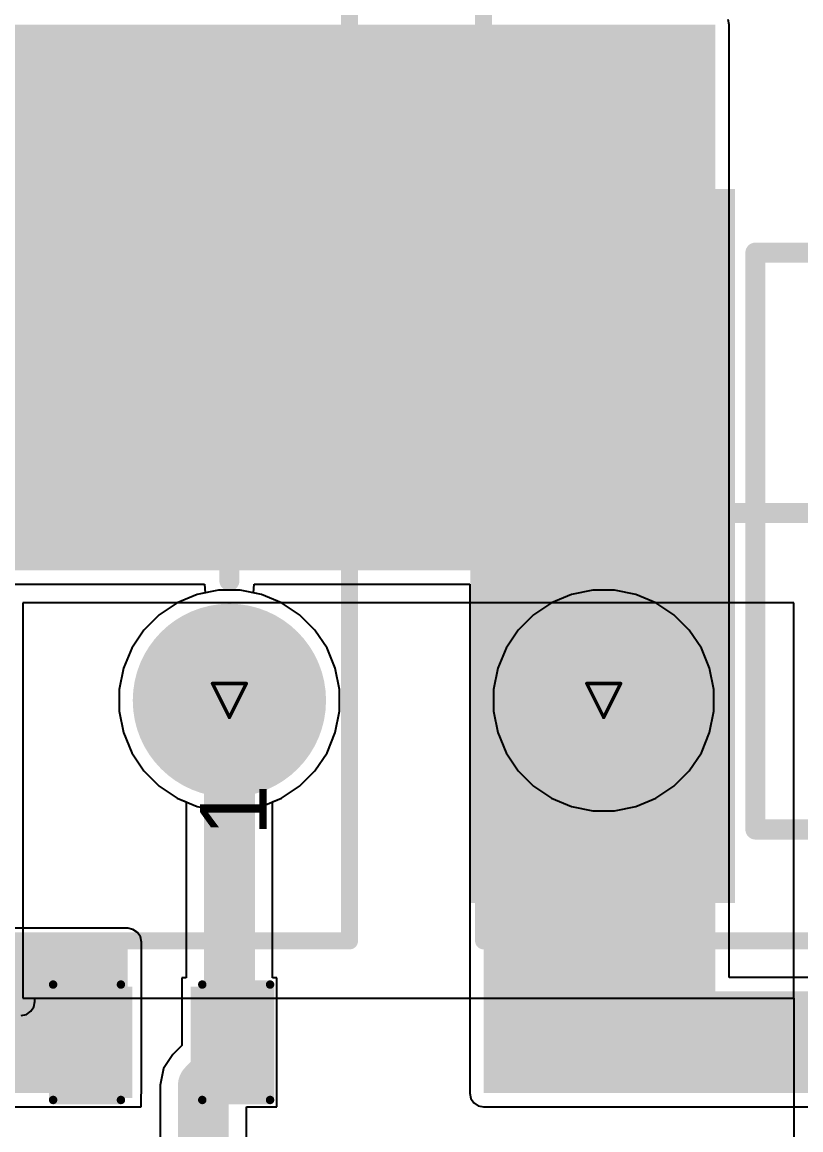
# Model space of a CAD drawing. Header units: inches. Extents: x -7 to 5163, y -3 to 5149.
# Drawn here: x 129.55 to 141.22, y 126.27 to 142.86 of the extents above; entities that cross this region are included whole.
import ezdxf

# ---------------------------------------------------------------- set-up
doc = ezdxf.new("R2010")
doc.units = ezdxf.units.IN
for name, color, linetype in [('Bottom Layer', 5, 'Continuous'), ('Bottom Solder', 6, 'Continuous'), ('Drill Drawing', 1, 'Continuous'), ('GND', 76, 'Continuous'), ('Multi-Layer', 9, 'Continuous'), ('Pad Holes', 156, 'Continuous'), ('PWR', 16, 'Continuous'), ('Top Layer', 1, 'Continuous'), ('Top Overlay', 2, 'Continuous'), ('Top Paste', 8, 'Continuous'), ('Top Solder', 216, 'Continuous')]:
    doc.layers.add(name, color=color, linetype=linetype)
doc.styles.add('Arial', font='', dxfattribs={"height": 0.2})
doc.styles.get('Arial').set_extended_font_data('Arial')

# ---------------------------------------------------------------- blocks, each defined once
blk = doc.blocks.new('SRD_05VDC_SL_C_22')
at = {"layer": 'Bottom Layer'}
h = blk.add_hatch(color=5, dxfattribs=at)
edge = h.paths.add_edge_path()
edge.add_arc((-5.1, 6), 1.397, 0, 360)
at = {"layer": 'Bottom Solder'}
h = blk.add_hatch(color=6, dxfattribs=at)
edge = h.paths.add_edge_path()
edge.add_arc((-5.1, 6), 1.448, 0, 360)
at = {"layer": 'GND'}
h = blk.add_hatch(color=76, dxfattribs=at)
edge = h.paths.add_edge_path()
edge.add_arc((-5.1, 6), 1.397, 0, 360)
at = {"layer": 'Multi-Layer'}
h = blk.add_hatch(color=9, dxfattribs=at)
edge = h.paths.add_edge_path()
edge.add_arc((-5.1, 6), 1.397, 0, 360)
at = {"layer": 'Pad Holes'}
h = blk.add_hatch(color=7, dxfattribs=at)
edge = h.paths.add_edge_path()
edge.add_arc((-5.1, 6), 0.762, 0, 360)
at = {"layer": 'PWR'}
h = blk.add_hatch(color=16, dxfattribs=at)
edge = h.paths.add_edge_path()
edge.add_arc((-5.1, 6), 1.397, 0, 360)
at = {"layer": 'Top Layer'}
h = blk.add_hatch(color=1, dxfattribs=at)
edge = h.paths.add_edge_path()
edge.add_arc((-5.1, 6), 1.397, 0, 360)
at = {"layer": 'Top Solder'}
h = blk.add_hatch(color=216, dxfattribs=at)
edge = h.paths.add_edge_path()
edge.add_arc((-5.1, 6), 1.448, 0, 360)
at = {"layer": 'Top Overlay'}
for points in [[(-8.699, 7.8, 0.254, 0.254, 0), (-8.699, 0.295, 0.254, 0.254, 0)], [(-8.699, 7.8, 0.254, 0.254, 0), (10.501, 7.8, 0.254, 0.254, 0)], [(-3.31, 6, 0.3, 0.3, 0), (-2.292, 6, 0.3, 0.3, 0)], [(-2.292, 6, 0.3, 0.3, 0), (-2.292, 1.051, 0.3, 0.3, 0)], [(-7.032, 3.727, 0.3, 0.3, 0), (1.604, 3.727, 0.3, 0.3, 0)], [(-7.032, 3.727, 0.3, 0.3, 0), (-7.032, 1.8, 0.3, 0.3, 0)], [(1.604, 3.727, 0.3, 0.3, 0), (1.604, 0.727, 0.3, 0.3, 0)]]:
    blk.add_lwpolyline(points, format="xyseb", dxfattribs=at)
for points in [[(-8.763, 7.8, 0.127, 0.127, 1), (-8.636, 7.8, 0.127, 0.127, 1)], [(-8.763, 7.8, 0.127, 0.127, 1), (-8.636, 7.8, 0.127, 0.127, 1)], [(-3.385, 6, 0.15, 0.15, 1), (-3.235, 6, 0.15, 0.15, 1)], [(-2.367, 6, 0.15, 0.15, 1), (-2.217, 6, 0.15, 0.15, 1)], [(-2.367, 6, 0.15, 0.15, 1), (-2.217, 6, 0.15, 0.15, 1)], [(-7.107, 3.727, 0.15, 0.15, 1), (-6.957, 3.727, 0.15, 0.15, 1)], [(-7.107, 3.727, 0.15, 0.15, 1), (-6.957, 3.727, 0.15, 0.15, 1)], [(1.529, 3.727, 0.15, 0.15, 1), (1.679, 3.727, 0.15, 0.15, 1)], [(1.529, 3.727, 0.15, 0.15, 1), (1.679, 3.727, 0.15, 0.15, 1)]]:
    blk.add_lwpolyline(points, format="xyseb", close=True, dxfattribs=at)
blk = doc.blocks.new('SRD_05VDC_SL_C_29')
at = {"layer": 'Bottom Layer'}
h = blk.add_hatch(color=5, dxfattribs=at)
edge = h.paths.add_edge_path()
edge.add_arc((-5.1, -6), 1.397, 0, 360)
at = {"layer": 'Bottom Solder'}
h = blk.add_hatch(color=6, dxfattribs=at)
edge = h.paths.add_edge_path()
edge.add_arc((-5.1, -6), 1.448, 0, 360)
at = {"layer": 'GND'}
h = blk.add_hatch(color=76, dxfattribs=at)
edge = h.paths.add_edge_path()
edge.add_arc((-5.1, -6), 1.397, 0, 360)
at = {"layer": 'Multi-Layer'}
h = blk.add_hatch(color=9, dxfattribs=at)
edge = h.paths.add_edge_path()
edge.add_arc((-5.1, -6), 1.397, 0, 360)
at = {"layer": 'Pad Holes'}
h = blk.add_hatch(color=7, dxfattribs=at)
edge = h.paths.add_edge_path()
edge.add_arc((-5.1, -6), 0.762, 0, 360)
at = {"layer": 'PWR'}
h = blk.add_hatch(color=16, dxfattribs=at)
edge = h.paths.add_edge_path()
edge.add_arc((-5.1, -6), 1.397, 0, 360)
at = {"layer": 'Top Layer'}
h = blk.add_hatch(color=1, dxfattribs=at)
edge = h.paths.add_edge_path()
edge.add_arc((-5.1, -6), 1.397, 0, 360)
at = {"layer": 'Top Solder'}
h = blk.add_hatch(color=216, dxfattribs=at)
edge = h.paths.add_edge_path()
edge.add_arc((-5.1, -6), 1.448, 0, 360)
at = {"layer": 'Top Overlay'}
for points in [[(-8.699, -0.295, 0.254, 0.254, 0), (-8.699, -7.8, 0.254, 0.254, 0)], [(-2.292, -1.051, 0.3, 0.3, 0), (-2.292, -6, 0.3, 0.3, 0)], [(-2.292, -6, 0.3, 0.3, 0), (-3.31, -6, 0.3, 0.3, 0)], [(-8.699, -7.8, 0.254, 0.254, 0), (10.501, -7.8, 0.254, 0.254, 0)]]:
    blk.add_lwpolyline(points, format="xyseb", dxfattribs=at)
for points in [[(-3.385, -6, 0.15, 0.15, 1), (-3.235, -6, 0.15, 0.15, 1)], [(-2.367, -6, 0.15, 0.15, 1), (-2.217, -6, 0.15, 0.15, 1)], [(-2.367, -6, 0.15, 0.15, 1), (-2.217, -6, 0.15, 0.15, 1)], [(-8.763, -7.8, 0.127, 0.127, 1), (-8.636, -7.8, 0.127, 0.127, 1)], [(-8.763, -7.8, 0.127, 0.127, 1), (-8.636, -7.8, 0.127, 0.127, 1)]]:
    blk.add_lwpolyline(points, format="xyseb", close=True, dxfattribs=at)
at = {"layer": 'Top Overlay', "style": 'Arial'}
blk.add_text('1', height=1, dxfattribs=at).set_placement((-7.132, -6.559))
blk = doc.blocks.new('C___0805_80')
at = {"layer": 'Top Layer'}
for points in [[(-1.524, 0.762), (-0.508, 0.762), (-0.508, -0.762), (-1.524, -0.762)], [(0.508, 0.762), (1.524, 0.762), (1.524, -0.762), (0.508, -0.762)]]:
    blk.add_hatch(color=1, dxfattribs=at).paths.add_polyline_path(points)
at = {"layer": 'Top Paste'}
for points in [[(-1.524, 0.762), (-0.508, 0.762), (-0.508, -0.762), (-1.524, -0.762)], [(0.508, 0.762), (1.524, 0.762), (1.524, -0.762), (0.508, -0.762)]]:
    blk.add_hatch(color=8, dxfattribs=at).paths.add_polyline_path(points)
at = {"layer": 'Top Solder'}
for points in [[(-1.594, 0.832), (-0.438, 0.832), (-0.438, -0.832), (-1.594, -0.832)], [(0.438, 0.832), (1.594, 0.832), (1.594, -0.832), (0.438, -0.832)]]:
    blk.add_hatch(color=216, dxfattribs=at).paths.add_polyline_path(points)
at = {"layer": 'Top Overlay'}
for points in [[(-1.626, 0.864, 0.127, 0.127, 0), (-1.626, -0.864, 0.127, 0.127, 0)], [(-0.61, 0.864, 0.127, 0.127, 0), (-1.626, 0.864, 0.127, 0.127, 0)], [(1.626, 0.864, 0.127, 0.127, 0), (0.61, 0.864, 0.127, 0.127, 0)], [(1.626, 0.864, 0.127, 0.127, 0), (1.626, -0.864, 0.127, 0.127, 0)], [(-0.61, -0.864, 0.127, 0.127, 0), (-1.626, -0.864, 0.127, 0.127, 0)], [(1.626, -0.864, 0.127, 0.127, 0), (0.61, -0.864, 0.127, 0.127, 0)]]:
    blk.add_lwpolyline(points, format="xyseb", dxfattribs=at)
for points in [[(-1.657, 0.864, 0.0635, 0.0635, 1), (-1.594, 0.864, 0.0635, 0.0635, 1)], [(-1.657, 0.864, 0.0635, 0.0635, 1), (-1.594, 0.864, 0.0635, 0.0635, 1)], [(-0.641, 0.864, 0.0635, 0.0635, 1), (-0.578, 0.864, 0.0635, 0.0635, 1)], [(0.578, 0.864, 0.0635, 0.0635, 1), (0.641, 0.864, 0.0635, 0.0635, 1)], [(1.594, 0.864, 0.0635, 0.0635, 1), (1.657, 0.864, 0.0635, 0.0635, 1)], [(1.594, 0.864, 0.0635, 0.0635, 1), (1.657, 0.864, 0.0635, 0.0635, 1)], [(-1.657, -0.864, 0.0635, 0.0635, 1), (-1.594, -0.864, 0.0635, 0.0635, 1)], [(-1.657, -0.864, 0.0635, 0.0635, 1), (-1.594, -0.864, 0.0635, 0.0635, 1)], [(-0.641, -0.864, 0.0635, 0.0635, 1), (-0.578, -0.864, 0.0635, 0.0635, 1)], [(0.578, -0.864, 0.0635, 0.0635, 1), (0.641, -0.864, 0.0635, 0.0635, 1)], [(1.594, -0.864, 0.0635, 0.0635, 1), (1.657, -0.864, 0.0635, 0.0635, 1)], [(1.594, -0.864, 0.0635, 0.0635, 1), (1.657, -0.864, 0.0635, 0.0635, 1)]]:
    blk.add_lwpolyline(points, format="xyseb", close=True, dxfattribs=at)

msp = doc.modelspace()

# ---------------------------------------------------------------- hatches: boundary and pattern name
at = {"layer": 'Bottom Layer'}
for points in [[(125.093, 136.042), (140.233, 136.042), (140.233, 140.36), (125.093, 140.36)], [(136.271, 129.667), (140.233, 129.667), (140.233, 140.36), (136.271, 140.36)]]:
    msp.add_hatch(color=5, dxfattribs=at).paths.add_polyline_path(points)
at = {"layer": 'Top Layer'}
for points in [[(118.847, 134.647), (139.941, 134.647), (139.941, 142.816), (118.847, 142.816)], [(136.467, 126.822), (139.941, 126.822), (139.941, 142.816), (136.467, 142.816)], [(118.859, 126.822), (131.136, 126.822), (131.136, 129.083), (118.859, 129.083)], [(136.467, 126.822), (148.744, 126.822), (148.744, 128.346), (136.467, 128.346)]]:
    msp.add_hatch(color=1, dxfattribs=at).paths.add_polyline_path(points)

# ---------------------------------------------------------------- linework, layer by layer
at = {"layer": 'Bottom Layer'}
for p, q in [((129.567, 134.163), (129.567, 128.245)), ((141.118, 134.163), (129.567, 134.163)), ((141.118, 128.245), (141.118, 134.163)), ((129.567, 128.245), (141.118, 128.245)), ((129.731, 128.115), (129.746, 128.194)), ((129.746, 128.194), (129.746, 128.245)), ((129.746, 128.245), (141.118, 128.245)), ((141.118, 128.245), (141.118, 128.019)), ((129.618, 128.002), (129.686, 128.047)), ((129.686, 128.047), (129.731, 128.115)), ((129.539, 127.987), (129.618, 128.002)), ((141.118, 128.019), (141.118, 119.663))]:
    msp.add_line(p, q, dxfattribs=at)
at = {"layer": 'Drill Drawing'}
for points in [[(132.406, 132.955, 0.0508, 0.0508, 0), (132.914, 132.955, 0.0508, 0.0508, 0)], [(132.406, 132.955, 0.0508, 0.0508, 0), (132.66, 132.447, 0.0508, 0.0508, 0)], [(132.66, 132.447, 0.0508, 0.0508, 0), (132.914, 132.955, 0.0508, 0.0508, 0)], [(138.014, 132.955, 0.0508, 0.0508, 0), (138.522, 132.955, 0.0508, 0.0508, 0)], [(138.014, 132.955, 0.0508, 0.0508, 0), (138.268, 132.447, 0.0508, 0.0508, 0)], [(138.268, 132.447, 0.0508, 0.0508, 0), (138.522, 132.955, 0.0508, 0.0508, 0)]]:
    msp.add_lwpolyline(points, format="xyseb", dxfattribs=at)
for points in [[(132.393, 132.955, 0.0254, 0.0254, 1), (132.418, 132.955, 0.0254, 0.0254, 1)], [(132.393, 132.955, 0.0254, 0.0254, 1), (132.418, 132.955, 0.0254, 0.0254, 1)], [(132.901, 132.955, 0.0254, 0.0254, 1), (132.926, 132.955, 0.0254, 0.0254, 1)], [(132.901, 132.955, 0.0254, 0.0254, 1), (132.926, 132.955, 0.0254, 0.0254, 1)], [(138.001, 132.955, 0.0254, 0.0254, 1), (138.027, 132.955, 0.0254, 0.0254, 1)], [(138.001, 132.955, 0.0254, 0.0254, 1), (138.027, 132.955, 0.0254, 0.0254, 1)], [(138.509, 132.955, 0.0254, 0.0254, 1), (138.535, 132.955, 0.0254, 0.0254, 1)], [(138.509, 132.955, 0.0254, 0.0254, 1), (138.535, 132.955, 0.0254, 0.0254, 1)], [(132.647, 132.447, 0.0254, 0.0254, 1), (132.672, 132.447, 0.0254, 0.0254, 1)], [(132.647, 132.447, 0.0254, 0.0254, 1), (132.672, 132.447, 0.0254, 0.0254, 1)], [(138.255, 132.447, 0.0254, 0.0254, 1), (138.281, 132.447, 0.0254, 0.0254, 1)], [(138.255, 132.447, 0.0254, 0.0254, 1), (138.281, 132.447, 0.0254, 0.0254, 1)]]:
    msp.add_lwpolyline(points, format="xyseb", close=True, dxfattribs=at)
at = {"layer": 'GND'}
for p, q in [((132.497, 134.352), (132.178, 134.289)), ((132.822, 134.352), (132.497, 134.352)), ((133.141, 134.289), (132.822, 134.352)), ((138.105, 134.352), (137.786, 134.289)), ((138.43, 134.352), (138.105, 134.352)), ((138.749, 134.289), (138.43, 134.352)), ((131.878, 134.164), (131.607, 133.984)), ((132.178, 134.289), (131.878, 134.164)), ((133.442, 134.164), (133.141, 134.289)), ((133.712, 133.984), (133.442, 134.164)), ((137.486, 134.164), (137.215, 133.984)), ((137.786, 134.289), (137.486, 134.164)), ((139.05, 134.164), (138.749, 134.289)), ((139.32, 133.984), (139.05, 134.164)), ((131.607, 133.984), (131.377, 133.754)), ((133.942, 133.754), (133.712, 133.984)), ((137.215, 133.984), (136.985, 133.754)), ((139.55, 133.754), (139.32, 133.984)), ((131.377, 133.754), (131.197, 133.483)), ((134.123, 133.483), (133.942, 133.754)), ((136.985, 133.754), (136.805, 133.483)), ((139.731, 133.483), (139.55, 133.754)), ((131.197, 133.483), (131.072, 133.183)), ((134.247, 133.183), (134.123, 133.483)), ((136.805, 133.483), (136.68, 133.183)), ((139.855, 133.183), (139.731, 133.483)), ((131.072, 133.183), (131.009, 132.864)), ((134.311, 132.864), (134.247, 133.183)), ((136.68, 133.183), (136.617, 132.864)), ((139.919, 132.864), (139.855, 133.183)), ((131.009, 132.864), (131.009, 132.539)), ((134.311, 132.539), (134.311, 132.864)), ((136.617, 132.864), (136.617, 132.539)), ((139.919, 132.539), (139.919, 132.864)), ((131.009, 132.539), (131.072, 132.22)), ((134.247, 132.22), (134.311, 132.539)), ((136.617, 132.539), (136.68, 132.22)), ((139.855, 132.22), (139.919, 132.539)), ((131.072, 132.22), (131.197, 131.919)), ((134.123, 131.919), (134.247, 132.22)), ((136.68, 132.22), (136.805, 131.919)), ((139.731, 131.919), (139.855, 132.22)), ((131.197, 131.919), (131.377, 131.649)), ((133.942, 131.649), (134.123, 131.919)), ((136.805, 131.919), (136.985, 131.649)), ((139.55, 131.649), (139.731, 131.919)), ((131.377, 131.649), (131.607, 131.419)), ((133.712, 131.419), (133.942, 131.649)), ((136.985, 131.649), (137.215, 131.419)), ((139.32, 131.419), (139.55, 131.649)), ((131.607, 131.419), (131.878, 131.238)), ((133.442, 131.238), (133.712, 131.419)), ((137.215, 131.419), (137.486, 131.238)), ((139.05, 131.238), (139.32, 131.419)), ((131.878, 131.238), (132.178, 131.114)), ((133.141, 131.114), (133.442, 131.238)), ((137.486, 131.238), (137.786, 131.114)), ((138.749, 131.114), (139.05, 131.238)), ((132.178, 131.114), (132.497, 131.05)), ((132.497, 131.05), (132.822, 131.05)), ((132.822, 131.05), (133.141, 131.114)), ((137.786, 131.114), (138.105, 131.05)), ((138.105, 131.05), (138.43, 131.05)), ((138.43, 131.05), (138.749, 131.114))]:
    msp.add_line(p, q, dxfattribs=at)
at = {"layer": 'PWR'}
for p, q in [((132.497, 134.352), (132.178, 134.289)), ((132.822, 134.352), (132.497, 134.352)), ((133.141, 134.289), (132.822, 134.352)), ((131.878, 134.164), (131.607, 133.984)), ((132.178, 134.289), (131.878, 134.164)), ((133.442, 134.164), (133.141, 134.289)), ((133.712, 133.984), (133.442, 134.164)), ((131.607, 133.984), (131.377, 133.754)), ((133.942, 133.754), (133.712, 133.984)), ((131.377, 133.754), (131.197, 133.483)), ((134.123, 133.483), (133.942, 133.754)), ((131.197, 133.483), (131.072, 133.183)), ((134.247, 133.183), (134.123, 133.483)), ((131.072, 133.183), (131.009, 132.864)), ((134.311, 132.864), (134.247, 133.183)), ((131.009, 132.864), (131.009, 132.539)), ((134.311, 132.539), (134.311, 132.864)), ((131.009, 132.539), (131.072, 132.22)), ((134.247, 132.22), (134.311, 132.539)), ((131.072, 132.22), (131.197, 131.919)), ((134.123, 131.919), (134.247, 132.22)), ((131.197, 131.919), (131.377, 131.649)), ((133.942, 131.649), (134.123, 131.919)), ((131.377, 131.649), (131.607, 131.419)), ((133.712, 131.419), (133.942, 131.649)), ((131.607, 131.419), (131.878, 131.238)), ((133.442, 131.238), (133.712, 131.419)), ((131.878, 131.238), (132.178, 131.114)), ((133.141, 131.114), (133.442, 131.238)), ((132.178, 131.114), (132.497, 131.05)), ((132.497, 131.05), (132.822, 131.05)), ((132.822, 131.05), (133.141, 131.114))]:
    msp.add_line(p, q, dxfattribs=at)
at = {"layer": 'Top Layer'}
for p, q in [((140.148, 142.816), (140.132, 142.895)), ((140.148, 128.553), (140.148, 142.816)), ((129.023, 134.44), (132.287, 134.44)), ((132.287, 134.44), (132.299, 134.313)), ((133.02, 134.313), (133.033, 134.44)), ((133.033, 134.44), (136.26, 134.44)), ((136.26, 134.44), (136.26, 128.346)), ((131.878, 134.164), (131.607, 133.984)), ((132.178, 134.289), (131.878, 134.164)), ((132.299, 134.313), (132.178, 134.289)), ((133.141, 134.289), (133.02, 134.313)), ((133.442, 134.164), (133.141, 134.289)), ((133.712, 133.984), (133.442, 134.164)), ((131.607, 133.984), (131.377, 133.754)), ((133.942, 133.754), (133.712, 133.984)), ((131.377, 133.754), (131.197, 133.483)), ((134.123, 133.483), (133.942, 133.754)), ((131.197, 133.483), (131.072, 133.183)), ((134.247, 133.183), (134.123, 133.483)), ((131.072, 133.183), (131.009, 132.864)), ((134.311, 132.864), (134.247, 133.183)), ((131.009, 132.864), (131.009, 132.539)), ((134.311, 132.539), (134.311, 132.864)), ((131.009, 132.539), (131.072, 132.22)), ((134.247, 132.22), (134.311, 132.539)), ((131.072, 132.22), (131.197, 131.919)), ((134.123, 131.919), (134.247, 132.22)), ((131.197, 131.919), (131.377, 131.649)), ((133.942, 131.649), (134.123, 131.919)), ((131.377, 131.649), (131.607, 131.419)), ((133.712, 131.419), (133.942, 131.649)), ((131.607, 131.419), (131.878, 131.238)), ((133.442, 131.238), (133.712, 131.419)), ((131.878, 131.238), (132.012, 131.183)), ((132.012, 131.183), (132.012, 128.549)), ((133.307, 131.183), (133.442, 131.238)), ((133.307, 128.549), (133.307, 131.183)), ((131.136, 129.29), (129.146, 129.29)), ((131.215, 129.274), (131.136, 129.29)), ((131.282, 129.229), (131.215, 129.274)), ((131.327, 129.162), (131.282, 129.229)), ((131.343, 129.083), (131.327, 129.162)), ((131.343, 126.822), (131.343, 129.083)), ((132.012, 128.549), (131.948, 128.549)), ((131.948, 128.549), (131.948, 127.535)), ((133.371, 128.549), (133.307, 128.549)), ((133.371, 126.619), (133.371, 128.549)), ((148.744, 128.553), (140.148, 128.553)), ((136.26, 128.346), (136.26, 126.822)), ((131.948, 127.535), (131.813, 127.399)), ((131.813, 127.399), (131.672, 127.189)), ((131.672, 127.189), (131.623, 126.941)), ((131.623, 126.941), (131.623, 122.474)), ((131.339, 126.802), (131.343, 126.822)), ((131.339, 126.619), (131.339, 126.802)), ((136.26, 126.822), (136.275, 126.743)), ((136.275, 126.743), (136.32, 126.676)), ((118.847, 126.615), (131.136, 126.615)), ((131.136, 126.615), (131.156, 126.619)), ((131.156, 126.619), (131.339, 126.619)), ((132.918, 122.474), (132.918, 126.619)), ((132.918, 126.619), (133.371, 126.619)), ((136.32, 126.676), (136.388, 126.631)), ((136.388, 126.631), (136.467, 126.615)), ((136.467, 126.615), (148.744, 126.615))]:
    msp.add_line(p, q, dxfattribs=at)
for points in [[(132.66, 127.584, 0.762, 0.762, 0), (132.66, 132.701, 0.762, 0.762, 0)], [(132.66, 127.33, 0.762, 0.762, 0), (132.66, 127.584, 0.762, 0.762, 0)], [(132.27, 126.941, 0.762, 0.762, 0), (132.66, 127.33, 0.762, 0.762, 0)], [(132.27, 118.034, 0.762, 0.762, 0), (132.27, 126.941, 0.762, 0.762, 0)]]:
    msp.add_lwpolyline(points, format="xyseb", dxfattribs=at)
for points in [[(132.469, 132.701, 0.381, 0.381, 1), (132.85, 132.701, 0.381, 0.381, 1)], [(132.469, 127.584, 0.381, 0.381, 1), (132.85, 127.584, 0.381, 0.381, 1)], [(132.469, 127.584, 0.381, 0.381, 1), (132.85, 127.584, 0.381, 0.381, 1)], [(132.469, 127.33, 0.381, 0.381, 1), (132.85, 127.33, 0.381, 0.381, 1)], [(132.469, 127.33, 0.381, 0.381, 1), (132.85, 127.33, 0.381, 0.381, 1)], [(132.08, 126.941, 0.381, 0.381, 1), (132.461, 126.941, 0.381, 0.381, 1)], [(132.08, 126.941, 0.381, 0.381, 1), (132.461, 126.941, 0.381, 0.381, 1)]]:
    msp.add_lwpolyline(points, format="xyseb", close=True, dxfattribs=at)

# ---------------------------------------------------------------- block references
for name, p, rotation in [('SRD_05VDC_SL_C_29', (126.66, 137.801), 90), ('SRD_05VDC_SL_C_22', (144.268, 137.801), 90), ('C___0805_80', (131.644, 127.584), 180)]:
    msp.add_blockref(name, p, dxfattribs=dict(rotation=rotation))

doc.saveas('drawing.dxf')
